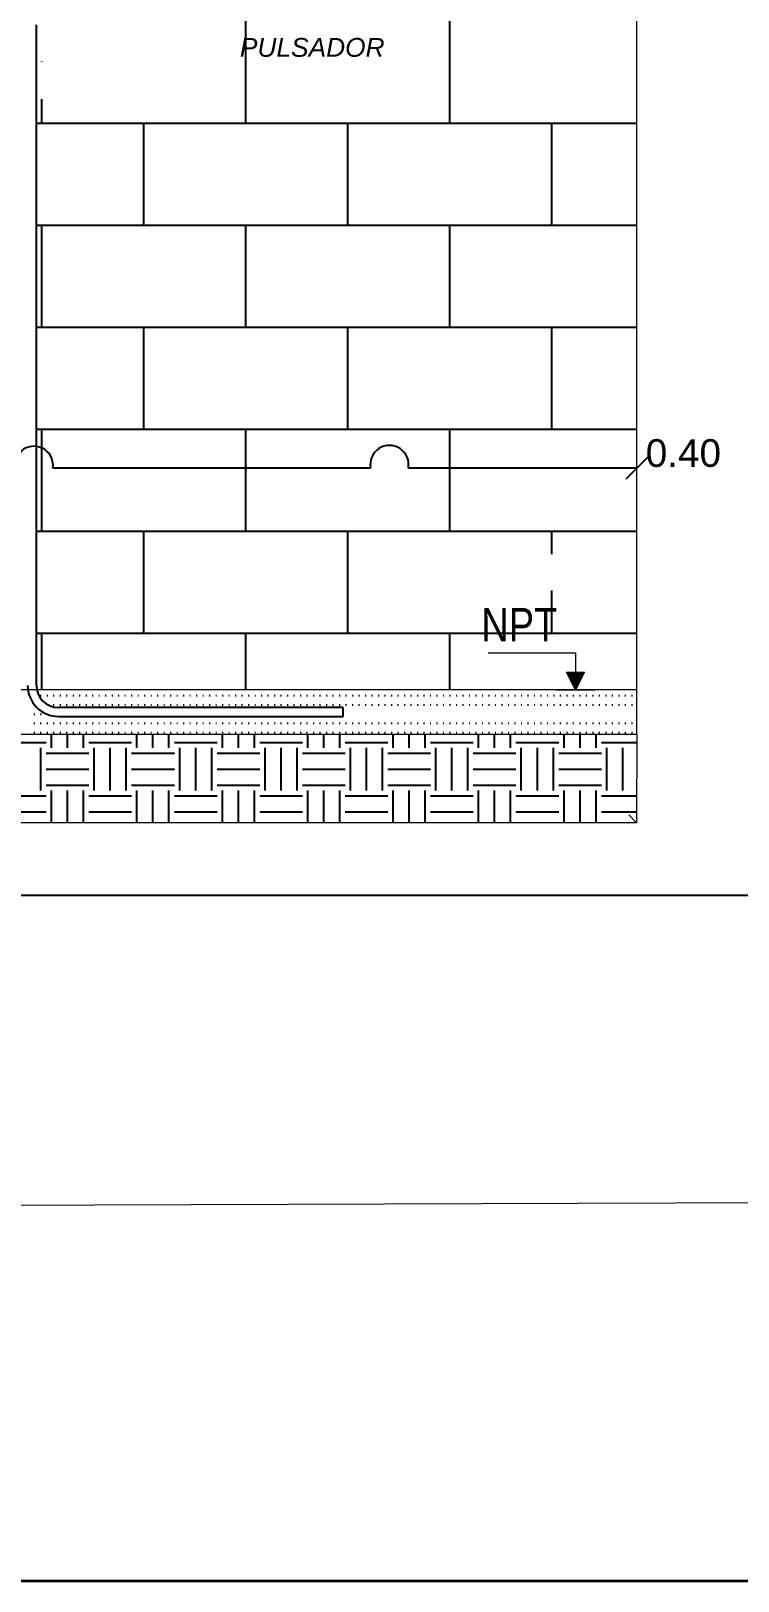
# Model space of a CAD drawing. Header units: inches. Extents: x 1693 to 10990, y 1878 to 5055.
# Drawn here: x 10616.9 to 10645.1, y 4328.7 to 4390.5 of the extents above; entities that cross this region are included whole.
import ezdxf

# ---------------------------------------------------------------- set-up
doc = ezdxf.new("R2010")
doc.units = ezdxf.units.IN
for name, color, linetype, lineweight in [('00 LEYENDA', 3, 'Continuous', 9), ('DETALLE2', 1, 'Continuous', 5), ('IE LEYENDA', 21, 'Continuous', 13), ('IE-DIAGRAMA', 1, 'Continuous', 0), ('MUROS-05', 7, 'Continuous', 40), ('npt', 84, 'Continuous', 13)]:
    doc.layers.add(name, color=color, linetype=linetype, lineweight=lineweight)
doc.layers.add('DETALLE', color=3, linetype='Continuous')
doc.styles.add('Arial cursiva', font='ariali.ttf')
doc.styles.add('Arial Narrow', font='ARIALN.TTF')
doc.styles.get("Standard").update_dxf_attribs({"font": 'arial.ttf'})

msp = doc.modelspace()

# ---------------------------------------------------------------- hatches: boundary and pattern name
at = {"layer": 'npt', "ltscale": 0.25}
msp.add_hatch(color=4, dxfattribs=at).paths.add_polyline_path([(10638.272, 4364.959), (10638.985, 4364.959), (10638.628, 4364.261)])

# ---------------------------------------------------------------- linework, layer by layer
at = {"color": 240, "linetype": 'Continuous', "true_color": 0xed1f24}
for p, q in [((10625.471, 4388.582), (10625.471, 4390.947)), ((10633.615, 4388.582), (10633.615, 4390.947)), ((10617.328, 4389.33), (10617.328, 4389.343)), ((10625.471, 4386.875), (10625.471, 4388.582)), ((10633.615, 4386.875), (10633.615, 4388.582)), ((10617.328, 4386.875), (10617.328, 4387.834)), ((10617.112, 4386.875), (10641.073, 4386.875)), ((10621.399, 4382.803), (10621.399, 4386.875)), ((10629.543, 4382.803), (10629.543, 4386.875)), ((10637.686, 4382.803), (10637.686, 4386.875)), ((10617.112, 4382.803), (10641.073, 4382.803)), ((10617.328, 4378.732), (10617.328, 4382.803)), ((10625.471, 4378.732), (10625.471, 4382.803)), ((10633.615, 4378.732), (10633.615, 4382.803)), ((10617.112, 4378.732), (10641.073, 4378.732)), ((10621.399, 4374.66), (10621.399, 4378.732)), ((10629.543, 4374.66), (10629.543, 4378.732)), ((10637.686, 4374.66), (10637.686, 4378.732)), ((10617.112, 4374.66), (10641.073, 4374.66)), ((10617.328, 4373.105), (10617.328, 4374.66)), ((10625.471, 4373.105), (10625.471, 4374.66)), ((10633.615, 4373.105), (10633.615, 4374.66)), ((10617.328, 4370.588), (10617.328, 4373.105)), ((10625.471, 4370.588), (10625.471, 4373.105)), ((10633.615, 4370.588), (10633.615, 4373.105)), ((10617.112, 4370.588), (10641.073, 4370.588)), ((10621.399, 4366.517), (10621.399, 4370.588)), ((10629.543, 4366.517), (10629.543, 4370.588)), ((10637.686, 4369.679), (10637.686, 4370.588)), ((10637.686, 4366.517), (10637.686, 4368.23)), ((10617.112, 4366.517), (10641.073, 4366.517)), ((10617.328, 4364.261), (10617.328, 4366.517)), ((10625.471, 4364.261), (10625.471, 4366.517)), ((10633.615, 4364.261), (10633.615, 4366.517)), ((10615.797, 4362.159), (10617.502, 4362.159)), ((10617.289, 4360.242), (10617.289, 4361.946)), ((10617.715, 4361.946), (10617.715, 4362.492)), ((10618.354, 4361.946), (10618.354, 4362.492)), ((10618.993, 4361.946), (10618.993, 4362.492)), ((10619.206, 4362.159), (10620.91, 4362.159)), ((10619.419, 4360.242), (10619.419, 4361.946)), ((10620.058, 4360.242), (10620.058, 4361.946)), ((10620.697, 4360.242), (10620.697, 4361.946)), ((10621.123, 4361.946), (10621.123, 4362.492)), ((10621.763, 4361.946), (10621.763, 4362.492)), ((10622.402, 4361.946), (10622.402, 4362.492)), ((10622.615, 4362.159), (10624.319, 4362.159)), ((10622.828, 4360.242), (10622.828, 4361.946)), ((10623.467, 4360.242), (10623.467, 4361.946)), ((10624.106, 4360.242), (10624.106, 4361.946)), ((10624.532, 4361.946), (10624.532, 4362.492)), ((10625.171, 4361.946), (10625.171, 4362.492)), ((10625.81, 4361.946), (10625.81, 4362.492)), ((10626.023, 4362.159), (10627.728, 4362.159)), ((10626.236, 4360.242), (10626.236, 4361.946)), ((10626.876, 4360.242), (10626.876, 4361.946)), ((10627.515, 4360.242), (10627.515, 4361.946)), ((10627.941, 4361.946), (10627.941, 4362.492)), ((10628.58, 4361.946), (10628.58, 4362.492)), ((10629.219, 4361.946), (10629.219, 4362.492)), ((10629.432, 4362.159), (10631.136, 4362.159)), ((10629.645, 4360.242), (10629.645, 4361.946)), ((10630.284, 4360.242), (10630.284, 4361.946)), ((10630.923, 4360.242), (10630.923, 4361.946)), ((10631.349, 4361.946), (10631.349, 4362.492)), ((10631.989, 4361.946), (10631.989, 4362.492)), ((10632.628, 4361.946), (10632.628, 4362.492)), ((10632.841, 4362.159), (10634.545, 4362.159)), ((10633.054, 4360.242), (10633.054, 4361.946)), ((10633.693, 4360.242), (10633.693, 4361.946)), ((10634.332, 4360.242), (10634.332, 4361.946)), ((10634.758, 4361.946), (10634.758, 4362.492)), ((10635.397, 4361.946), (10635.397, 4362.492)), ((10636.036, 4361.946), (10636.036, 4362.492)), ((10636.249, 4362.159), (10637.954, 4362.159)), ((10636.462, 4360.242), (10636.462, 4361.946)), ((10637.102, 4360.242), (10637.102, 4361.946)), ((10637.741, 4360.242), (10637.741, 4361.946)), ((10638.167, 4361.946), (10638.167, 4362.492)), ((10638.806, 4361.946), (10638.806, 4362.492)), ((10639.445, 4361.946), (10639.445, 4362.492)), ((10639.658, 4362.159), (10641.072, 4362.159)), ((10639.871, 4360.242), (10639.871, 4361.946)), ((10640.51, 4360.242), (10640.51, 4361.946)), ((10617.502, 4361.733), (10619.206, 4361.733)), ((10620.91, 4361.733), (10622.615, 4361.733)), ((10624.319, 4361.733), (10626.023, 4361.733)), ((10627.728, 4361.733), (10629.432, 4361.733)), ((10631.136, 4361.733), (10632.841, 4361.733)), ((10634.545, 4361.733), (10636.249, 4361.733)), ((10637.954, 4361.733), (10639.658, 4361.733)), ((10617.502, 4361.094), (10619.206, 4361.094)), ((10620.91, 4361.094), (10622.615, 4361.094)), ((10624.319, 4361.094), (10626.023, 4361.094)), ((10627.728, 4361.094), (10629.432, 4361.094)), ((10631.136, 4361.094), (10632.841, 4361.094)), ((10634.545, 4361.094), (10636.249, 4361.094)), ((10637.954, 4361.094), (10639.658, 4361.094)), ((10615.797, 4360.029), (10617.502, 4360.029)), ((10617.502, 4360.455), (10619.206, 4360.455)), ((10617.715, 4358.954), (10617.715, 4360.242)), ((10618.354, 4358.954), (10618.354, 4360.242)), ((10618.993, 4358.954), (10618.993, 4360.242)), ((10619.206, 4360.029), (10620.91, 4360.029)), ((10620.91, 4360.455), (10622.615, 4360.455)), ((10621.123, 4358.954), (10621.123, 4360.242)), ((10621.763, 4358.954), (10621.763, 4360.242)), ((10622.402, 4358.954), (10622.402, 4360.242)), ((10622.615, 4360.029), (10624.319, 4360.029)), ((10624.319, 4360.455), (10626.023, 4360.455)), ((10624.532, 4358.954), (10624.532, 4360.242)), ((10625.171, 4358.954), (10625.171, 4360.242)), ((10625.81, 4358.954), (10625.81, 4360.242)), ((10626.023, 4360.029), (10627.728, 4360.029)), ((10627.728, 4360.455), (10629.432, 4360.455)), ((10627.941, 4358.954), (10627.941, 4360.242)), ((10628.58, 4358.954), (10628.58, 4360.242)), ((10629.219, 4358.954), (10629.219, 4360.242)), ((10629.432, 4360.029), (10631.136, 4360.029)), ((10631.136, 4360.455), (10632.841, 4360.455)), ((10631.349, 4358.954), (10631.349, 4360.242)), ((10631.989, 4358.954), (10631.989, 4360.242)), ((10632.628, 4358.954), (10632.628, 4360.242)), ((10632.841, 4360.029), (10634.545, 4360.029)), ((10634.545, 4360.455), (10636.249, 4360.455)), ((10634.758, 4358.954), (10634.758, 4360.242)), ((10635.397, 4358.954), (10635.397, 4360.242)), ((10636.036, 4358.954), (10636.036, 4360.242)), ((10636.249, 4360.029), (10637.954, 4360.029)), ((10637.954, 4360.455), (10639.658, 4360.455)), ((10638.167, 4358.954), (10638.167, 4360.242)), ((10638.806, 4358.954), (10638.806, 4360.242)), ((10639.445, 4358.954), (10639.445, 4360.242)), ((10639.658, 4360.029), (10641.065, 4360.029)), ((10615.797, 4359.39), (10617.502, 4359.39)), ((10619.206, 4359.39), (10620.91, 4359.39)), ((10622.615, 4359.39), (10624.319, 4359.39)), ((10626.023, 4359.39), (10627.728, 4359.39)), ((10629.432, 4359.39), (10631.136, 4359.39)), ((10632.841, 4359.39), (10634.545, 4359.39)), ((10636.249, 4359.39), (10637.954, 4359.39)), ((10639.658, 4359.39), (10641.063, 4359.39))]:
    msp.add_line(p, q, dxfattribs=at)
at = {"color": 4, "linetype": 'Continuous'}
for p, q in [((10617.265, 4364.037), (10617.302, 4364.037)), ((10617.524, 4364.037), (10617.561, 4364.037)), ((10617.783, 4364.037), (10617.82, 4364.037)), ((10618.043, 4364.037), (10618.08, 4364.037)), ((10618.302, 4364.037), (10618.339, 4364.037)), ((10618.561, 4364.037), (10618.598, 4364.037)), ((10618.82, 4364.037), (10618.857, 4364.037)), ((10619.08, 4364.037), (10619.117, 4364.037)), ((10619.339, 4364.037), (10619.376, 4364.037)), ((10619.598, 4364.037), (10619.635, 4364.037)), ((10619.857, 4364.037), (10619.894, 4364.037)), ((10620.117, 4364.037), (10620.154, 4364.037)), ((10620.376, 4364.037), (10620.413, 4364.037)), ((10620.635, 4364.037), (10620.672, 4364.037)), ((10620.895, 4364.037), (10620.932, 4364.037)), ((10621.154, 4364.037), (10621.191, 4364.037)), ((10621.413, 4364.037), (10621.45, 4364.037)), ((10621.672, 4364.037), (10621.709, 4364.037)), ((10621.932, 4364.037), (10621.969, 4364.037)), ((10622.191, 4364.037), (10622.228, 4364.037)), ((10622.45, 4364.037), (10622.487, 4364.037)), ((10622.709, 4364.037), (10622.746, 4364.037)), ((10622.969, 4364.037), (10623.006, 4364.037)), ((10623.228, 4364.037), (10623.265, 4364.037)), ((10623.487, 4364.037), (10623.524, 4364.037)), ((10623.747, 4364.037), (10623.784, 4364.037)), ((10624.006, 4364.037), (10624.043, 4364.037)), ((10624.265, 4364.037), (10624.302, 4364.037)), ((10624.524, 4364.037), (10624.561, 4364.037)), ((10624.784, 4364.037), (10624.821, 4364.037)), ((10625.043, 4364.037), (10625.08, 4364.037)), ((10625.302, 4364.037), (10625.339, 4364.037)), ((10625.561, 4364.037), (10625.598, 4364.037)), ((10625.821, 4364.037), (10625.858, 4364.037)), ((10626.08, 4364.037), (10626.117, 4364.037)), ((10626.339, 4364.037), (10626.376, 4364.037)), ((10626.599, 4364.037), (10626.636, 4364.037)), ((10626.858, 4364.037), (10626.895, 4364.037)), ((10627.117, 4364.037), (10627.154, 4364.037)), ((10627.376, 4364.037), (10627.413, 4364.037)), ((10627.636, 4364.037), (10627.673, 4364.037)), ((10627.895, 4364.037), (10627.932, 4364.037)), ((10628.154, 4364.037), (10628.191, 4364.037)), ((10628.413, 4364.037), (10628.45, 4364.037)), ((10628.673, 4364.037), (10628.71, 4364.037)), ((10628.932, 4364.037), (10628.969, 4364.037)), ((10629.191, 4364.037), (10629.228, 4364.037)), ((10629.451, 4364.037), (10629.488, 4364.037)), ((10629.71, 4364.037), (10629.747, 4364.037)), ((10629.969, 4364.037), (10630.006, 4364.037)), ((10630.228, 4364.037), (10630.265, 4364.037)), ((10630.488, 4364.037), (10630.525, 4364.037)), ((10630.747, 4364.037), (10630.784, 4364.037)), ((10631.006, 4364.037), (10631.043, 4364.037)), ((10631.265, 4364.037), (10631.302, 4364.037)), ((10631.525, 4364.037), (10631.562, 4364.037)), ((10631.784, 4364.037), (10631.821, 4364.037)), ((10632.043, 4364.037), (10632.08, 4364.037)), ((10632.302, 4364.037), (10632.34, 4364.037)), ((10632.562, 4364.037), (10632.599, 4364.037)), ((10632.821, 4364.037), (10632.858, 4364.037)), ((10633.08, 4364.037), (10633.117, 4364.037)), ((10633.34, 4364.037), (10633.377, 4364.037)), ((10633.599, 4364.037), (10633.636, 4364.037)), ((10633.858, 4364.037), (10633.895, 4364.037)), ((10634.117, 4364.037), (10634.154, 4364.037)), ((10634.377, 4364.037), (10634.414, 4364.037)), ((10634.636, 4364.037), (10634.673, 4364.037)), ((10634.895, 4364.037), (10634.932, 4364.037)), ((10635.154, 4364.037), (10635.192, 4364.037)), ((10635.414, 4364.037), (10635.451, 4364.037)), ((10635.673, 4364.037), (10635.71, 4364.037)), ((10635.932, 4364.037), (10635.969, 4364.037)), ((10636.192, 4364.037), (10636.229, 4364.037)), ((10636.451, 4364.037), (10636.488, 4364.037)), ((10636.71, 4364.037), (10636.747, 4364.037)), ((10636.969, 4364.037), (10637.006, 4364.037)), ((10637.229, 4364.037), (10637.266, 4364.037)), ((10637.488, 4364.037), (10637.525, 4364.037)), ((10637.747, 4364.037), (10637.784, 4364.037)), ((10638.006, 4364.037), (10638.044, 4364.037)), ((10638.266, 4364.037), (10638.303, 4364.037)), ((10638.525, 4364.037), (10638.562, 4364.037)), ((10638.784, 4364.037), (10638.821, 4364.037)), ((10639.044, 4364.037), (10639.081, 4364.037)), ((10639.303, 4364.037), (10639.34, 4364.037)), ((10639.562, 4364.037), (10639.599, 4364.037)), ((10639.821, 4364.037), (10639.858, 4364.037)), ((10640.081, 4364.037), (10640.118, 4364.037)), ((10640.34, 4364.037), (10640.377, 4364.037)), ((10640.599, 4364.037), (10640.636, 4364.037)), ((10640.858, 4364.037), (10640.896, 4364.037)), ((10617.005, 4363.667), (10617.028, 4363.667)), ((10617.005, 4363.296), (10617.042, 4363.296)), ((10617.265, 4363.296), (10617.302, 4363.296)), ((10617.783, 4363.667), (10617.82, 4363.667)), ((10618.043, 4363.667), (10618.08, 4363.667)), ((10618.302, 4363.667), (10618.339, 4363.667)), ((10618.561, 4363.667), (10618.598, 4363.667)), ((10618.82, 4363.667), (10618.857, 4363.667)), ((10619.08, 4363.667), (10619.117, 4363.667)), ((10619.339, 4363.667), (10619.376, 4363.667)), ((10619.598, 4363.667), (10619.635, 4363.667)), ((10619.857, 4363.667), (10619.894, 4363.667)), ((10620.117, 4363.667), (10620.154, 4363.667)), ((10620.376, 4363.667), (10620.413, 4363.667)), ((10620.635, 4363.667), (10620.672, 4363.667)), ((10620.895, 4363.667), (10620.932, 4363.667)), ((10621.154, 4363.667), (10621.191, 4363.667)), ((10621.413, 4363.667), (10621.45, 4363.667)), ((10621.672, 4363.667), (10621.709, 4363.667)), ((10621.932, 4363.667), (10621.969, 4363.667)), ((10622.191, 4363.667), (10622.228, 4363.667)), ((10622.45, 4363.667), (10622.487, 4363.667)), ((10622.709, 4363.667), (10622.746, 4363.667)), ((10622.969, 4363.667), (10623.006, 4363.667)), ((10623.228, 4363.667), (10623.265, 4363.667)), ((10623.487, 4363.667), (10623.524, 4363.667)), ((10623.747, 4363.667), (10623.784, 4363.667)), ((10624.006, 4363.667), (10624.043, 4363.667)), ((10624.265, 4363.667), (10624.302, 4363.667)), ((10624.524, 4363.667), (10624.561, 4363.667)), ((10624.784, 4363.667), (10624.821, 4363.667)), ((10625.043, 4363.667), (10625.08, 4363.667)), ((10625.302, 4363.667), (10625.339, 4363.667)), ((10625.561, 4363.667), (10625.598, 4363.667)), ((10625.821, 4363.667), (10625.858, 4363.667)), ((10626.08, 4363.667), (10626.117, 4363.667)), ((10626.339, 4363.667), (10626.376, 4363.667)), ((10626.599, 4363.667), (10626.636, 4363.667)), ((10626.858, 4363.667), (10626.895, 4363.667)), ((10627.117, 4363.667), (10627.154, 4363.667)), ((10627.376, 4363.667), (10627.413, 4363.667)), ((10627.636, 4363.667), (10627.673, 4363.667)), ((10627.895, 4363.667), (10627.932, 4363.667)), ((10628.154, 4363.667), (10628.191, 4363.667)), ((10628.413, 4363.667), (10628.45, 4363.667)), ((10628.673, 4363.667), (10628.71, 4363.667)), ((10628.932, 4363.667), (10628.969, 4363.667)), ((10629.191, 4363.667), (10629.228, 4363.667)), ((10629.451, 4363.667), (10629.488, 4363.667)), ((10629.71, 4363.667), (10629.747, 4363.667)), ((10629.969, 4363.667), (10630.006, 4363.667)), ((10630.228, 4363.667), (10630.265, 4363.667)), ((10630.488, 4363.667), (10630.525, 4363.667)), ((10630.747, 4363.667), (10630.784, 4363.667)), ((10631.006, 4363.667), (10631.043, 4363.667)), ((10631.265, 4363.667), (10631.302, 4363.667)), ((10631.525, 4363.667), (10631.562, 4363.667)), ((10631.784, 4363.667), (10631.821, 4363.667)), ((10632.043, 4363.667), (10632.08, 4363.667)), ((10632.302, 4363.667), (10632.34, 4363.667)), ((10632.562, 4363.667), (10632.599, 4363.667)), ((10632.821, 4363.667), (10632.858, 4363.667)), ((10633.08, 4363.667), (10633.117, 4363.667)), ((10633.34, 4363.667), (10633.377, 4363.667)), ((10633.599, 4363.667), (10633.636, 4363.667)), ((10633.858, 4363.667), (10633.895, 4363.667)), ((10634.117, 4363.667), (10634.154, 4363.667)), ((10634.377, 4363.667), (10634.414, 4363.667)), ((10634.636, 4363.667), (10634.673, 4363.667)), ((10634.895, 4363.667), (10634.932, 4363.667)), ((10635.154, 4363.667), (10635.192, 4363.667)), ((10635.414, 4363.667), (10635.451, 4363.667)), ((10635.673, 4363.667), (10635.71, 4363.667)), ((10635.932, 4363.667), (10635.969, 4363.667)), ((10636.192, 4363.667), (10636.229, 4363.667)), ((10636.451, 4363.667), (10636.488, 4363.667)), ((10636.71, 4363.667), (10636.747, 4363.667)), ((10636.969, 4363.667), (10637.006, 4363.667)), ((10637.229, 4363.667), (10637.266, 4363.667)), ((10637.488, 4363.667), (10637.525, 4363.667)), ((10637.747, 4363.667), (10637.784, 4363.667)), ((10638.006, 4363.667), (10638.044, 4363.667)), ((10638.266, 4363.667), (10638.303, 4363.667)), ((10638.525, 4363.667), (10638.562, 4363.667)), ((10638.784, 4363.667), (10638.821, 4363.667)), ((10639.044, 4363.667), (10639.081, 4363.667)), ((10639.303, 4363.667), (10639.34, 4363.667)), ((10639.562, 4363.667), (10639.599, 4363.667)), ((10639.821, 4363.667), (10639.858, 4363.667)), ((10640.081, 4363.667), (10640.118, 4363.667)), ((10640.34, 4363.667), (10640.377, 4363.667)), ((10640.599, 4363.667), (10640.636, 4363.667)), ((10640.858, 4363.667), (10640.896, 4363.667)), ((10617.005, 4362.926), (10617.042, 4362.926)), ((10617.005, 4362.556), (10617.042, 4362.556)), ((10617.265, 4362.926), (10617.302, 4362.926)), ((10617.265, 4362.556), (10617.302, 4362.556)), ((10617.524, 4362.926), (10617.561, 4362.926)), ((10617.524, 4362.556), (10617.561, 4362.556)), ((10617.783, 4362.926), (10617.82, 4362.926)), ((10617.783, 4362.556), (10617.82, 4362.556)), ((10618.043, 4362.926), (10618.08, 4362.926)), ((10618.043, 4362.556), (10618.08, 4362.556)), ((10618.302, 4362.926), (10618.339, 4362.926)), ((10618.302, 4362.556), (10618.339, 4362.556)), ((10618.561, 4362.926), (10618.598, 4362.926)), ((10618.561, 4362.556), (10618.598, 4362.556)), ((10618.82, 4362.926), (10618.857, 4362.926)), ((10618.82, 4362.556), (10618.857, 4362.556)), ((10619.08, 4362.926), (10619.117, 4362.926)), ((10619.08, 4362.556), (10619.117, 4362.556)), ((10619.339, 4362.926), (10619.376, 4362.926)), ((10619.339, 4362.556), (10619.376, 4362.556)), ((10619.598, 4362.926), (10619.635, 4362.926)), ((10619.598, 4362.556), (10619.635, 4362.556)), ((10619.857, 4362.926), (10619.894, 4362.926)), ((10619.857, 4362.556), (10619.894, 4362.556)), ((10620.117, 4362.926), (10620.154, 4362.926)), ((10620.117, 4362.556), (10620.154, 4362.556)), ((10620.376, 4362.926), (10620.413, 4362.926)), ((10620.376, 4362.556), (10620.413, 4362.556)), ((10620.635, 4362.926), (10620.672, 4362.926)), ((10620.635, 4362.556), (10620.672, 4362.556)), ((10620.895, 4362.926), (10620.932, 4362.926)), ((10620.895, 4362.556), (10620.932, 4362.556)), ((10621.154, 4362.926), (10621.191, 4362.926)), ((10621.154, 4362.556), (10621.191, 4362.556)), ((10621.413, 4362.926), (10621.45, 4362.926)), ((10621.413, 4362.556), (10621.45, 4362.556)), ((10621.672, 4362.926), (10621.709, 4362.926)), ((10621.672, 4362.556), (10621.709, 4362.556)), ((10621.932, 4362.926), (10621.969, 4362.926)), ((10621.932, 4362.556), (10621.969, 4362.556)), ((10622.191, 4362.926), (10622.228, 4362.926)), ((10622.191, 4362.556), (10622.228, 4362.556)), ((10622.45, 4362.926), (10622.487, 4362.926)), ((10622.45, 4362.556), (10622.487, 4362.556)), ((10622.709, 4362.926), (10622.746, 4362.926)), ((10622.709, 4362.556), (10622.746, 4362.556)), ((10622.969, 4362.926), (10623.006, 4362.926)), ((10622.969, 4362.556), (10623.006, 4362.556)), ((10623.228, 4362.926), (10623.265, 4362.926)), ((10623.228, 4362.556), (10623.265, 4362.556)), ((10623.487, 4362.926), (10623.524, 4362.926)), ((10623.487, 4362.556), (10623.524, 4362.556)), ((10623.747, 4362.926), (10623.784, 4362.926)), ((10623.747, 4362.556), (10623.784, 4362.556)), ((10624.006, 4362.926), (10624.043, 4362.926)), ((10624.006, 4362.556), (10624.043, 4362.556)), ((10624.265, 4362.926), (10624.302, 4362.926)), ((10624.265, 4362.556), (10624.302, 4362.556)), ((10624.524, 4362.926), (10624.561, 4362.926)), ((10624.524, 4362.556), (10624.561, 4362.556)), ((10624.784, 4362.926), (10624.821, 4362.926)), ((10624.784, 4362.556), (10624.821, 4362.556)), ((10625.043, 4362.926), (10625.08, 4362.926)), ((10625.043, 4362.556), (10625.08, 4362.556)), ((10625.302, 4362.926), (10625.339, 4362.926)), ((10625.302, 4362.556), (10625.339, 4362.556)), ((10625.561, 4362.926), (10625.598, 4362.926)), ((10625.561, 4362.556), (10625.598, 4362.556)), ((10625.821, 4362.926), (10625.858, 4362.926)), ((10625.821, 4362.556), (10625.858, 4362.556)), ((10626.08, 4362.926), (10626.117, 4362.926)), ((10626.08, 4362.556), (10626.117, 4362.556)), ((10626.339, 4362.926), (10626.376, 4362.926)), ((10626.339, 4362.556), (10626.376, 4362.556)), ((10626.599, 4362.926), (10626.636, 4362.926)), ((10626.599, 4362.556), (10626.636, 4362.556)), ((10626.858, 4362.926), (10626.895, 4362.926)), ((10626.858, 4362.556), (10626.895, 4362.556)), ((10627.117, 4362.926), (10627.154, 4362.926)), ((10627.117, 4362.556), (10627.154, 4362.556)), ((10627.376, 4362.926), (10627.413, 4362.926)), ((10627.376, 4362.556), (10627.413, 4362.556)), ((10627.636, 4362.926), (10627.673, 4362.926)), ((10627.636, 4362.556), (10627.673, 4362.556)), ((10627.895, 4362.926), (10627.932, 4362.926)), ((10627.895, 4362.556), (10627.932, 4362.556)), ((10628.154, 4362.926), (10628.191, 4362.926)), ((10628.154, 4362.556), (10628.191, 4362.556)), ((10628.413, 4362.926), (10628.45, 4362.926)), ((10628.413, 4362.556), (10628.45, 4362.556)), ((10628.673, 4362.926), (10628.71, 4362.926)), ((10628.673, 4362.556), (10628.71, 4362.556)), ((10628.932, 4362.926), (10628.969, 4362.926)), ((10628.932, 4362.556), (10628.969, 4362.556)), ((10629.191, 4362.926), (10629.228, 4362.926)), ((10629.191, 4362.556), (10629.228, 4362.556)), ((10629.451, 4362.926), (10629.488, 4362.926)), ((10629.451, 4362.556), (10629.488, 4362.556)), ((10629.71, 4362.926), (10629.747, 4362.926)), ((10629.71, 4362.556), (10629.747, 4362.556)), ((10629.969, 4362.926), (10630.006, 4362.926)), ((10629.969, 4362.556), (10630.006, 4362.556)), ((10630.228, 4362.926), (10630.265, 4362.926)), ((10630.228, 4362.556), (10630.265, 4362.556)), ((10630.488, 4362.926), (10630.525, 4362.926)), ((10630.488, 4362.556), (10630.525, 4362.556)), ((10630.747, 4362.926), (10630.784, 4362.926)), ((10630.747, 4362.556), (10630.784, 4362.556)), ((10631.006, 4362.926), (10631.043, 4362.926)), ((10631.006, 4362.556), (10631.043, 4362.556)), ((10631.265, 4362.926), (10631.302, 4362.926)), ((10631.265, 4362.556), (10631.302, 4362.556)), ((10631.525, 4362.926), (10631.562, 4362.926)), ((10631.525, 4362.556), (10631.562, 4362.556)), ((10631.784, 4362.926), (10631.821, 4362.926)), ((10631.784, 4362.556), (10631.821, 4362.556)), ((10632.043, 4362.926), (10632.08, 4362.926)), ((10632.043, 4362.556), (10632.08, 4362.556)), ((10632.302, 4362.926), (10632.34, 4362.926)), ((10632.302, 4362.556), (10632.34, 4362.556)), ((10632.562, 4362.926), (10632.599, 4362.926)), ((10632.562, 4362.556), (10632.599, 4362.556)), ((10632.821, 4362.926), (10632.858, 4362.926)), ((10632.821, 4362.556), (10632.858, 4362.556)), ((10633.08, 4362.926), (10633.117, 4362.926)), ((10633.08, 4362.556), (10633.117, 4362.556)), ((10633.34, 4362.926), (10633.377, 4362.926)), ((10633.34, 4362.556), (10633.377, 4362.556)), ((10633.599, 4362.926), (10633.636, 4362.926)), ((10633.599, 4362.556), (10633.636, 4362.556)), ((10633.858, 4362.926), (10633.895, 4362.926)), ((10633.858, 4362.556), (10633.895, 4362.556)), ((10634.117, 4362.926), (10634.154, 4362.926)), ((10634.117, 4362.556), (10634.154, 4362.556)), ((10634.377, 4362.926), (10634.414, 4362.926)), ((10634.377, 4362.556), (10634.414, 4362.556)), ((10634.636, 4362.926), (10634.673, 4362.926)), ((10634.636, 4362.556), (10634.673, 4362.556)), ((10634.895, 4362.926), (10634.932, 4362.926)), ((10634.895, 4362.556), (10634.932, 4362.556)), ((10635.154, 4362.926), (10635.192, 4362.926)), ((10635.154, 4362.556), (10635.192, 4362.556)), ((10635.414, 4362.926), (10635.451, 4362.926)), ((10635.414, 4362.556), (10635.451, 4362.556)), ((10635.673, 4362.926), (10635.71, 4362.926)), ((10635.673, 4362.556), (10635.71, 4362.556)), ((10635.932, 4362.926), (10635.969, 4362.926)), ((10635.932, 4362.556), (10635.969, 4362.556)), ((10636.192, 4362.926), (10636.229, 4362.926)), ((10636.192, 4362.556), (10636.229, 4362.556)), ((10636.451, 4362.926), (10636.488, 4362.926)), ((10636.451, 4362.556), (10636.488, 4362.556)), ((10636.71, 4362.926), (10636.747, 4362.926)), ((10636.71, 4362.556), (10636.747, 4362.556)), ((10636.969, 4362.926), (10637.006, 4362.926)), ((10636.969, 4362.556), (10637.006, 4362.556)), ((10637.229, 4362.926), (10637.266, 4362.926)), ((10637.229, 4362.556), (10637.266, 4362.556)), ((10637.488, 4362.926), (10637.525, 4362.926)), ((10637.488, 4362.556), (10637.525, 4362.556)), ((10637.747, 4362.926), (10637.784, 4362.926)), ((10637.747, 4362.556), (10637.784, 4362.556)), ((10638.006, 4362.926), (10638.044, 4362.926)), ((10638.006, 4362.556), (10638.044, 4362.556)), ((10638.266, 4362.926), (10638.303, 4362.926)), ((10638.266, 4362.556), (10638.303, 4362.556)), ((10638.525, 4362.926), (10638.562, 4362.926)), ((10638.525, 4362.556), (10638.562, 4362.556)), ((10638.784, 4362.926), (10638.821, 4362.926)), ((10638.784, 4362.556), (10638.821, 4362.556)), ((10639.044, 4362.926), (10639.081, 4362.926)), ((10639.044, 4362.556), (10639.081, 4362.556)), ((10639.303, 4362.926), (10639.34, 4362.926)), ((10639.303, 4362.556), (10639.34, 4362.556)), ((10639.562, 4362.926), (10639.599, 4362.926)), ((10639.562, 4362.556), (10639.599, 4362.556)), ((10639.821, 4362.926), (10639.858, 4362.926)), ((10639.821, 4362.556), (10639.858, 4362.556)), ((10640.081, 4362.926), (10640.118, 4362.926)), ((10640.081, 4362.556), (10640.118, 4362.556)), ((10640.34, 4362.926), (10640.377, 4362.926)), ((10640.34, 4362.556), (10640.377, 4362.556)), ((10640.599, 4362.926), (10640.636, 4362.926)), ((10640.599, 4362.556), (10640.636, 4362.556)), ((10640.858, 4362.926), (10640.896, 4362.926)), ((10640.858, 4362.556), (10640.896, 4362.556))]:
    msp.add_line(p, q, dxfattribs=at)
at = {"layer": 'DETALLE'}
for p, q in [((10617.112, 4364.437), (10617.112, 4390.793)), ((10630.446, 4373.105), (10617.767, 4373.105)), ((10641.073, 4373.105), (10631.953, 4373.105)), ((10641.515, 4373.547), (10640.631, 4372.663)), ((10629.358, 4363.553), (10617.997, 4363.553)), ((10617.997, 4363.199), (10629.358, 4363.199)), ((10629.358, 4363.199), (10629.358, 4363.553))]:
    msp.add_line(p, q, dxfattribs=at)
at = {"layer": 'DETALLE', "ltscale": 5}
msp.add_line((10568.212, 4356.067), (10651.527, 4356.067), dxfattribs=at)
at = {"layer": 'DETALLE'}
for centre, radius, start, end in [((10617.014, 4373.216), 0.762, 351.58148, 188.41852), ((10631.2, 4373.246), 0.767, 349.4272, 190.5728), ((10617.997, 4364.437), 1.238, 180, 270), ((10617.997, 4364.437), 0.884, 180, 270)]:
    msp.add_arc(centre, radius, start, end, dxfattribs=at)
at = {"layer": 'DETALLE2'}
for p, q in [((10641.073, 4362.492), (10641.073, 4435.9)), ((10641.042, 4368.488), (10641.073, 4368.488)), ((10641.073, 4364.261), (10574.479, 4364.261)), ((10574.349, 4362.492), (10641.073, 4362.492)), ((10577.119, 4362.492), (10641.073, 4362.492)), ((10641.073, 4362.492), (10641.062, 4358.954)), ((10641.062, 4358.954), (10574.349, 4358.954)), ((10641.062, 4358.954), (10640.749, 4359.267))]:
    msp.add_line(p, q, dxfattribs=at)
at = {"layer": 'IE-DIAGRAMA', "color": 4, "linetype": 'Continuous'}
msp.add_line((10557.478, 4343.508), (10770.705, 4344.233), dxfattribs=at)
at = {"layer": 'MUROS-05', "color": 4}
msp.add_lwpolyline([(10782.515, 4328.703), (10537.268, 4328.708), (10537.287, 4615.382), (10782.515, 4615.384)], close=True, dxfattribs=at)
at = {"layer": 'npt'}
for p, q in [((10635.14, 4365.734), (10638.628, 4365.734)), ((10638.628, 4365.734), (10638.628, 4364.959))]:
    msp.add_line(p, q, dxfattribs=at)
at = {"layer": 'npt', "color": 4}
msp.add_line((10637.855, 4364.261), (10639.401, 4364.261), dxfattribs=at)
at = {"layer": 'npt'}
msp.add_lwpolyline([(10638.628, 4364.261), (10638.272, 4364.959), (10638.985, 4364.959)], close=True, dxfattribs=at)

# ---------------------------------------------------------------- texts
at = {"color": 4}
msp.add_text('0.40', height=1.1055, dxfattribs=at).set_placement((10641.429, 4373.156))
at = {"layer": '00 LEYENDA', "color": 4, "style": 'Arial cursiva'}
msp.add_text('PULSADOR', height=0.7515, dxfattribs=at).set_placement((10625.231, 4389.518))
at = {"layer": 'IE LEYENDA', "color": 3, "style": 'Arial Narrow'}
msp.add_text('NPT', height=1.3262, dxfattribs=at).set_placement((10634.864, 4366.199))

doc.saveas('drawing.dxf')
